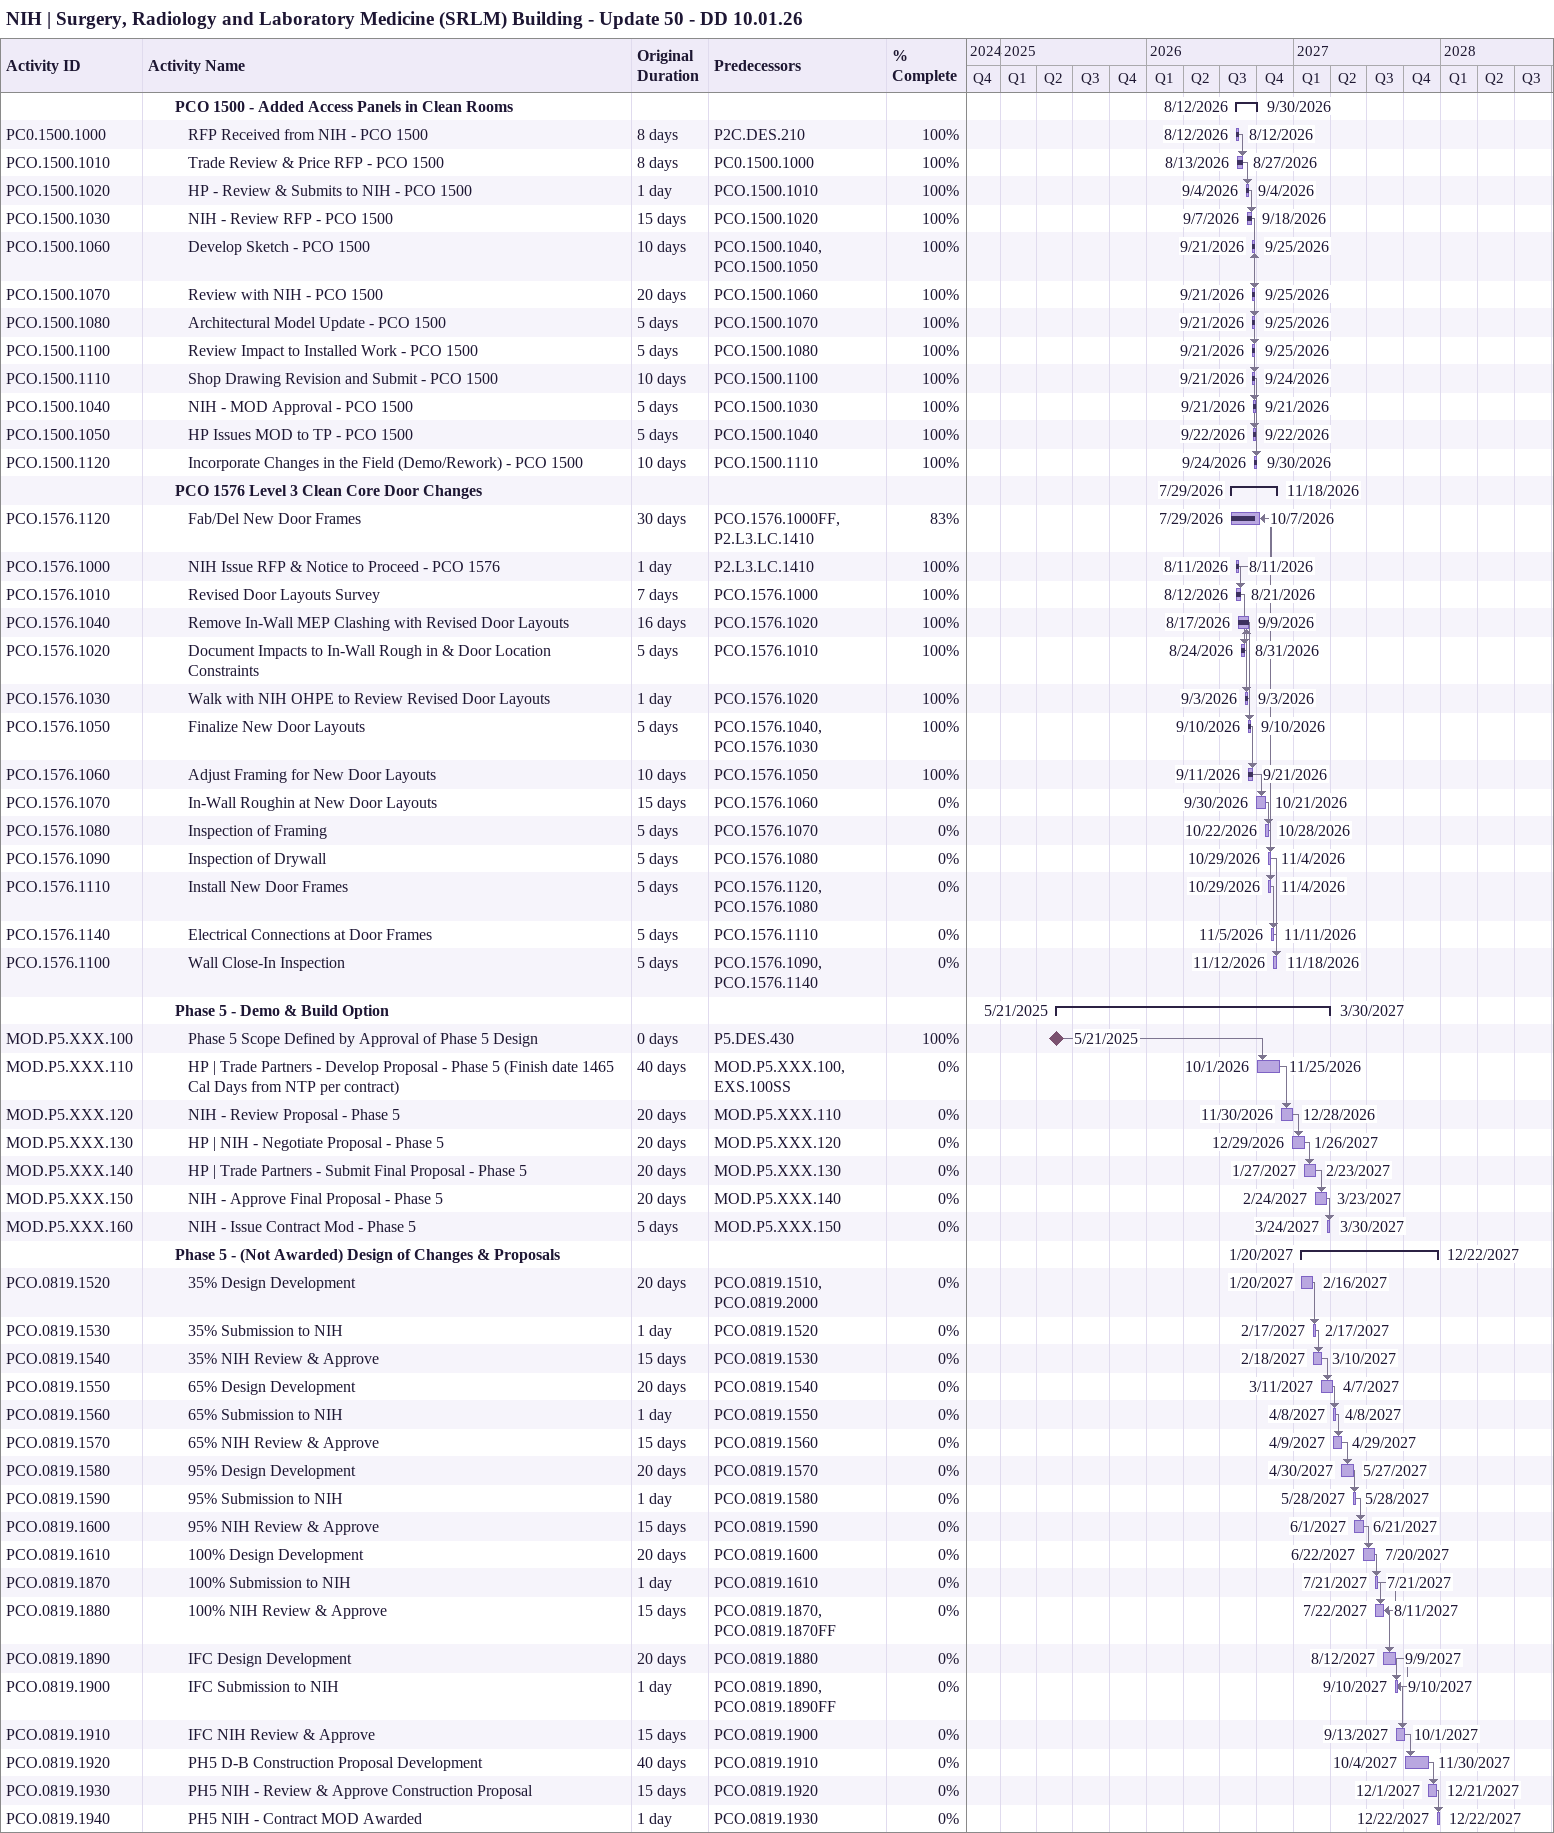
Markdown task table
NIH | Surgery, Radiology and Laboratory Medicine (SRLM) Building - Update 50 - DD 10.01.26

| ID | Level | Task | Original duration | Start | Finish | Predecessors | % complete |
|---|---|---|---|---|---|---|---|
|  | 3 | **PCO 1500 - Added Access Panels in Clean Rooms** |  | 2026-08-12 | 2026-09-30 |  |  |
| PC0.1500.1000 | 4 | RFP Received from NIH - PCO 1500 | 8d | 2026-08-12 | 2026-08-12 | P2C.DES.210 | 100 |
| PCO.1500.1010 | 4 | Trade Review & Price RFP - PCO 1500 | 8d | 2026-08-13 | 2026-08-27 | PC0.1500.1000 | 100 |
| PCO.1500.1020 | 4 | HP - Review & Submits to NIH - PCO 1500 | 1d | 2026-09-04 | 2026-09-04 | PCO.1500.1010 | 100 |
| PCO.1500.1030 | 4 | NIH - Review RFP - PCO 1500 | 15d | 2026-09-07 | 2026-09-18 | PCO.1500.1020 | 100 |
| PCO.1500.1060 | 4 | Develop Sketch - PCO 1500 | 10d | 2026-09-21 | 2026-09-25 | PCO.1500.1040, PCO.1500.1050 | 100 |
| PCO.1500.1070 | 4 | Review with NIH - PCO 1500 | 20d | 2026-09-21 | 2026-09-25 | PCO.1500.1060 | 100 |
| PCO.1500.1080 | 4 | Architectural Model Update - PCO 1500 | 5d | 2026-09-21 | 2026-09-25 | PCO.1500.1070 | 100 |
| PCO.1500.1100 | 4 | Review Impact to Installed Work - PCO 1500 | 5d | 2026-09-21 | 2026-09-25 | PCO.1500.1080 | 100 |
| PCO.1500.1110 | 4 | Shop Drawing Revision and Submit - PCO 1500 | 10d | 2026-09-21 | 2026-09-24 | PCO.1500.1100 | 100 |
| PCO.1500.1040 | 4 | NIH - MOD Approval - PCO 1500 | 5d | 2026-09-21 | 2026-09-21 | PCO.1500.1030 | 100 |
| PCO.1500.1050 | 4 | HP Issues MOD to TP - PCO 1500 | 5d | 2026-09-22 | 2026-09-22 | PCO.1500.1040 | 100 |
| PCO.1500.1120 | 4 | Incorporate Changes in the Field (Demo/Rework) - PCO 1500 | 10d | 2026-09-24 | 2026-09-30 | PCO.1500.1110 | 100 |
|  | 3 | **PCO 1576 Level 3 Clean Core Door Changes** |  | 2026-07-29 | 2026-11-18 |  |  |
| PCO.1576.1120 | 4 | Fab/Del New Door Frames | 30d | 2026-07-29 | 2026-10-07 | PCO.1576.1000FF, P2.L3.LC.1410 | 83 |
| PCO.1576.1000 | 4 | NIH Issue RFP & Notice to Proceed - PCO 1576 | 1d | 2026-08-11 | 2026-08-11 | P2.L3.LC.1410 | 100 |
| PCO.1576.1010 | 4 | Revised Door Layouts Survey | 7d | 2026-08-12 | 2026-08-21 | PCO.1576.1000 | 100 |
| PCO.1576.1040 | 4 | Remove In-Wall MEP Clashing with Revised Door Layouts | 16d | 2026-08-17 | 2026-09-09 | PCO.1576.1020 | 100 |
| PCO.1576.1020 | 4 | Document Impacts to In-Wall Rough in & Door Location Constraints | 5d | 2026-08-24 | 2026-08-31 | PCO.1576.1010 | 100 |
| PCO.1576.1030 | 4 | Walk with NIH OHPE to Review Revised Door Layouts | 1d | 2026-09-03 | 2026-09-03 | PCO.1576.1020 | 100 |
| PCO.1576.1050 | 4 | Finalize New Door Layouts | 5d | 2026-09-10 | 2026-09-10 | PCO.1576.1040, PCO.1576.1030 | 100 |
| PCO.1576.1060 | 4 | Adjust Framing for New Door Layouts | 10d | 2026-09-11 | 2026-09-21 | PCO.1576.1050 | 100 |
| PCO.1576.1070 | 4 | In-Wall Roughin at New Door Layouts | 15d | 2026-09-30 | 2026-10-21 | PCO.1576.1060 | 0 |
| PCO.1576.1080 | 4 | Inspection of Framing | 5d | 2026-10-22 | 2026-10-28 | PCO.1576.1070 | 0 |
| PCO.1576.1090 | 4 | Inspection of Drywall | 5d | 2026-10-29 | 2026-11-04 | PCO.1576.1080 | 0 |
| PCO.1576.1110 | 4 | Install New Door Frames | 5d | 2026-10-29 | 2026-11-04 | PCO.1576.1120, PCO.1576.1080 | 0 |
| PCO.1576.1140 | 4 | Electrical Connections at Door Frames | 5d | 2026-11-05 | 2026-11-11 | PCO.1576.1110 | 0 |
| PCO.1576.1100 | 4 | Wall Close-In Inspection | 5d | 2026-11-12 | 2026-11-18 | PCO.1576.1090, PCO.1576.1140 | 0 |
|  | 3 | **Phase 5 - Demo & Build Option** |  | 2025-05-21 | 2027-03-30 |  |  |
| MOD.P5.XXX.100 | 4 | Phase 5 Scope Defined by Approval of Phase 5 Design | 0d | 2025-05-21 | 2025-05-21 | P5.DES.430 | 100 |
| MOD.P5.XXX.110 | 4 | HP \| Trade Partners - Develop Proposal - Phase 5 (Finish date 1465 Cal Days from NTP per contract) | 40d | 2026-10-01 | 2026-11-25 | MOD.P5.XXX.100, EXS.100SS | 0 |
| MOD.P5.XXX.120 | 4 | NIH - Review Proposal - Phase 5 | 20d | 2026-11-30 | 2026-12-28 | MOD.P5.XXX.110 | 0 |
| MOD.P5.XXX.130 | 4 | HP \| NIH - Negotiate Proposal - Phase 5 | 20d | 2026-12-29 | 2027-01-26 | MOD.P5.XXX.120 | 0 |
| MOD.P5.XXX.140 | 4 | HP \| Trade Partners - Submit Final Proposal - Phase 5 | 20d | 2027-01-27 | 2027-02-23 | MOD.P5.XXX.130 | 0 |
| MOD.P5.XXX.150 | 4 | NIH - Approve Final Proposal - Phase 5 | 20d | 2027-02-24 | 2027-03-23 | MOD.P5.XXX.140 | 0 |
| MOD.P5.XXX.160 | 4 | NIH - Issue Contract Mod - Phase 5 | 5d | 2027-03-24 | 2027-03-30 | MOD.P5.XXX.150 | 0 |
|  | 3 | **Phase 5 - (Not Awarded) Design of Changes & Proposals** |  | 2027-01-20 | 2027-12-22 |  |  |
| PCO.0819.1520 | 4 | 35% Design Development | 20d | 2027-01-20 | 2027-02-16 | PCO.0819.1510, PCO.0819.2000 | 0 |
| PCO.0819.1530 | 4 | 35% Submission to NIH | 1d | 2027-02-17 | 2027-02-17 | PCO.0819.1520 | 0 |
| PCO.0819.1540 | 4 | 35% NIH Review & Approve | 15d | 2027-02-18 | 2027-03-10 | PCO.0819.1530 | 0 |
| PCO.0819.1550 | 4 | 65% Design Development | 20d | 2027-03-11 | 2027-04-07 | PCO.0819.1540 | 0 |
| PCO.0819.1560 | 4 | 65% Submission to NIH | 1d | 2027-04-08 | 2027-04-08 | PCO.0819.1550 | 0 |
| PCO.0819.1570 | 4 | 65% NIH Review & Approve | 15d | 2027-04-09 | 2027-04-29 | PCO.0819.1560 | 0 |
| PCO.0819.1580 | 4 | 95% Design Development | 20d | 2027-04-30 | 2027-05-27 | PCO.0819.1570 | 0 |
| PCO.0819.1590 | 4 | 95% Submission to NIH | 1d | 2027-05-28 | 2027-05-28 | PCO.0819.1580 | 0 |
| PCO.0819.1600 | 4 | 95% NIH Review & Approve | 15d | 2027-06-01 | 2027-06-21 | PCO.0819.1590 | 0 |
| PCO.0819.1610 | 4 | 100% Design Development | 20d | 2027-06-22 | 2027-07-20 | PCO.0819.1600 | 0 |
| PCO.0819.1870 | 4 | 100% Submission to NIH | 1d | 2027-07-21 | 2027-07-21 | PCO.0819.1610 | 0 |
| PCO.0819.1880 | 4 | 100% NIH Review & Approve | 15d | 2027-07-22 | 2027-08-11 | PCO.0819.1870, PCO.0819.1870FF | 0 |
| PCO.0819.1890 | 4 | IFC Design Development | 20d | 2027-08-12 | 2027-09-09 | PCO.0819.1880 | 0 |
| PCO.0819.1900 | 4 | IFC Submission to NIH | 1d | 2027-09-10 | 2027-09-10 | PCO.0819.1890, PCO.0819.1890FF | 0 |
| PCO.0819.1910 | 4 | IFC NIH Review & Approve | 15d | 2027-09-13 | 2027-10-01 | PCO.0819.1900 | 0 |
| PCO.0819.1920 | 4 | PH5 D-B Construction Proposal Development | 40d | 2027-10-04 | 2027-11-30 | PCO.0819.1910 | 0 |
| PCO.0819.1930 | 4 | PH5 NIH - Review & Approve Construction Proposal | 15d | 2027-12-01 | 2027-12-21 | PCO.0819.1920 | 0 |
| PCO.0819.1940 | 4 | PH5 NIH - Contract MOD Awarded | 1d | 2027-12-22 | 2027-12-22 | PCO.0819.1930 | 0 |
